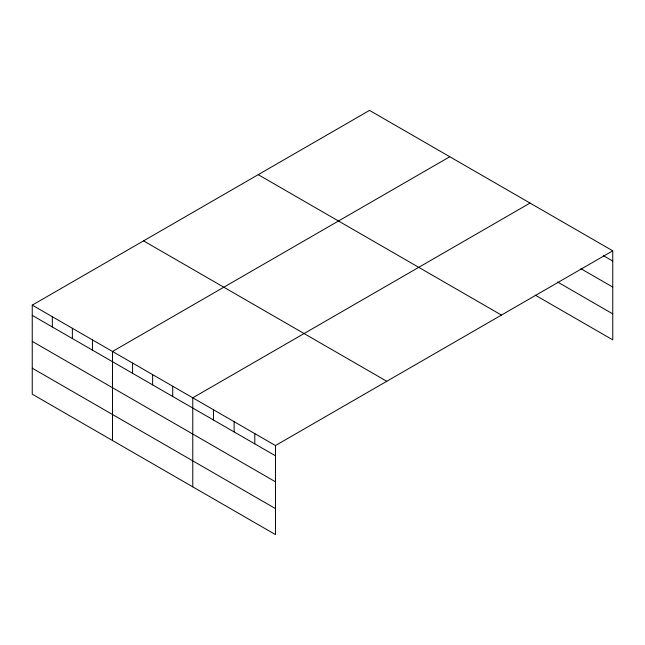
<?xml version="1.0" encoding="UTF-8"?>
<svg xmlns="http://www.w3.org/2000/svg" width="645" height="645" viewBox="0 0 645 645"><rect width="100%" height="100%" fill="white"/><g stroke="black" fill="none" stroke-linecap="round" stroke-linejoin="round"><path stroke-width="0.97" d="M612.75 250.824L369.529 110.4L32.25 305.133L32.25 394.176L275.471 534.6L275.471 445.55L612.75 250.824L612.75 339.867L535.221 295.112M449.791 156.743L112.512 351.469L112.512 440.519M530.053 203.078L192.774 397.804L192.774 486.854M603.277 255.597L612.75 261.064M580.879 268.675L612.75 287.073M557.619 282.034L612.75 313.865M258.226 174.666L501.447 315.083M143.553 240.867L386.774 381.292M32.25 305.133L275.471 445.55M32.25 315.373L275.471 455.797M32.25 341.382L275.471 481.799M32.25 368.174L275.471 508.591M254.791 433.617L254.791 443.857M234.119 421.677L234.119 431.924M213.447 409.744L213.447 419.984M172.707 386.226L172.707 396.465M152.639 374.64L152.639 384.88M132.58 363.054L132.58 373.294M92.445 339.883L92.445 350.13M72.377 328.297L72.377 338.544M52.318 316.711L52.318 326.959"/></g></svg>
